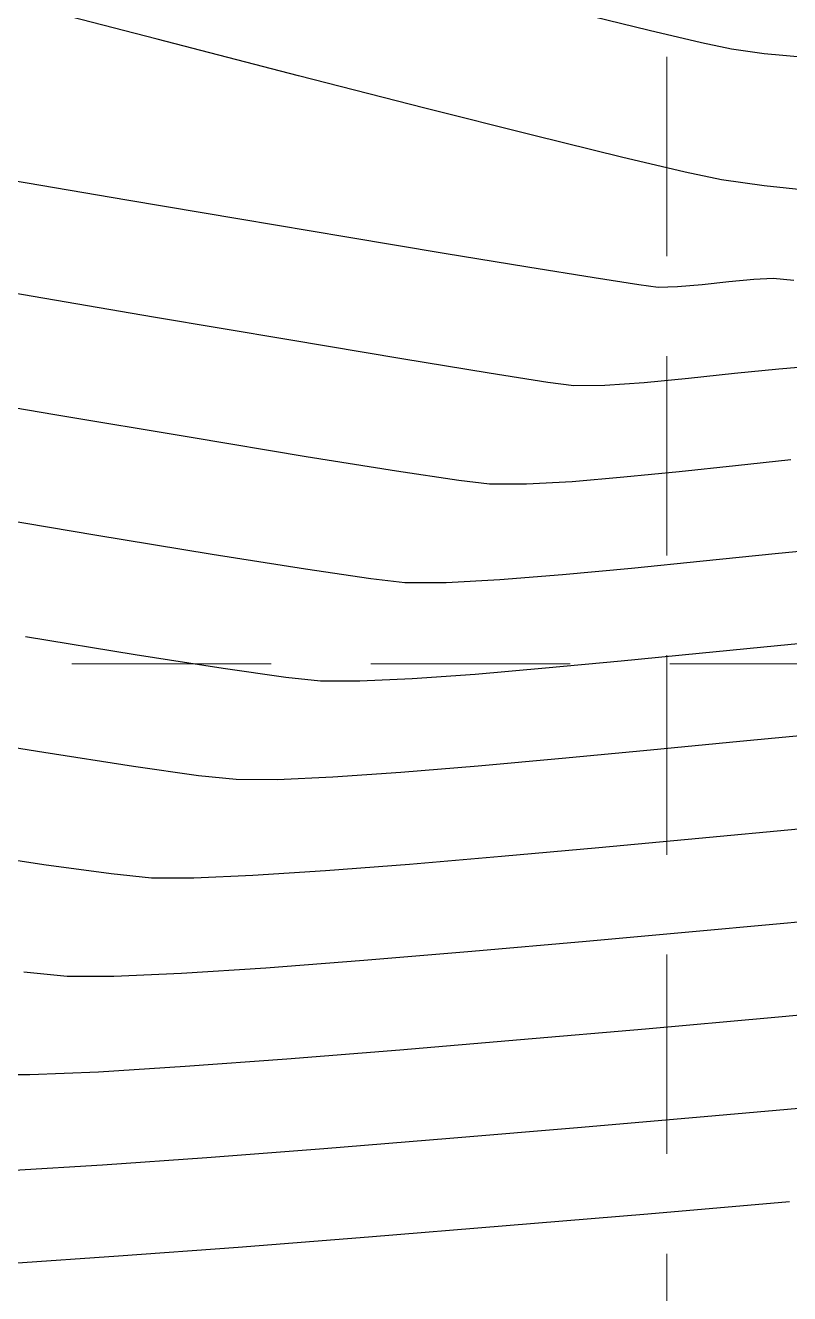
# Model space of a CAD drawing. Header units: inches. Extents: x 2547543 to 2548696, y 7125653 to 7126375.
# Drawn here: x 2547620.65 to 2547635.99, y 7125875.75 to 7125901.18 of the extents above; entities that cross this region are included whole.
import ezdxf

# ---------------------------------------------------------------- set-up
doc = ezdxf.new("R2010")
doc.units = ezdxf.units.IN
doc.header["$MEASUREMENT"] = 0
doc.linetypes.add('HIDDEN', pattern=[0.375, 0.25, -0.125])
for name, color, linetype in [('GRID', 254, 'HIDDEN'), ('V-TOPO-MAJR-E', 6, 'Continuous'), ('V-TOPO-MINR-E', 14, 'Continuous')]:
    doc.layers.add(name, color=color, linetype=linetype)

msp = doc.modelspace()

# ---------------------------------------------------------------- linework, layer by layer
at = {"layer": 'GRID', "color": 252, "linetype": 'HIDDEN', "lineweight": 0, "ltscale": 16}
for p, q in [((2547633.523132142, 7126356.547205457), (2547633.523132142, 7125726.296813901)), ((2547561.583313602, 7125888.376313471), (2548677.583313586, 7125888.376313471))]:
    msp.add_line(p, q, dxfattribs=at)
at = {"layer": 'V-TOPO-MAJR-E', "color": 35, "extrusion": (-0.1680743627156611, -0.9857743193032188, 0), "elevation": -7452716.985821199}
msp.add_lwpolyline([(1313700.308867735, 565), (1313697.966696941, 565)], dxfattribs=at)
at = {"layer": 'V-TOPO-MAJR-E', "color": 35}
for points, elevation in [([(2547624.953860453, 7125897.288120044), (2547622.6856346, 7125897.671445119)], 565), ([(2547632.062811745, 7125896.113830058), (2547630.735935987, 7125896.327983765)], 565), ([(2547632.959638421, 7125895.973928245), (2547632.062811745, 7125896.113830058)], 565), ([(2547635.652357311, 7125896.098546861), (2547635.26540482, 7125896.080320467)], 565), ([(2547633.348531392, 7125895.921061949), (2547632.959638421, 7125895.973928245)], 565), ([(2547633.734351129, 7125895.931031673), (2547633.348531392, 7125895.921061949)], 565), ([(2547634.232022658, 7125895.97516395), (2547633.734351129, 7125895.931031673)], 565), ([(2547635.26540482, 7125896.080320467), (2547634.767166913, 7125896.032059856)], 565), ([(2547636.756227302, 7125886.984990409), (2547634.987330304, 7125886.814649607)], 570), ([(2547631.423239534, 7125886.474515895), (2547629.736041741, 7125886.323005448)], 570), ([(2547633.191668385, 7125886.64144436), (2547631.423239534, 7125886.474515895)], 570), ([(2547624.879520933, 7125886.053968444), (2547624.129235966, 7125886.132040769)], 570), ([(2547625.701814602, 7125886.052394515), (2547624.879520933, 7125886.053968444)], 570), ([(2547622.521496091, 7125876.495652935), (2547620.401564574, 7125876.350178627)], 575)]:
    msp.add_lwpolyline(points, dxfattribs=dict(at, elevation=elevation))
at = {"layer": 'V-TOPO-MAJR-E', "color": 35, "extrusion": (-0.1652567772525925, -0.986250575448292, 0), "elevation": -7448932.590517081}
msp.add_lwpolyline([(1334995.935588269, 565), (1334993.755903593, 565)], dxfattribs=at)
at = {"layer": 'V-TOPO-MAJR-E', "color": 35, "extrusion": (-0.1637863406261059, -0.9864958360907101, 0), "elevation": -7446934.168371698}
msp.add_lwpolyline([(1346100.928146798, 565), (1346098.948087704, 565)], dxfattribs=at)
at = {"layer": 'V-TOPO-MAJR-E', "color": 35, "extrusion": (-0.1619864922081852, -0.9867929754219411, 0), "elevation": -7444466.206395414}
msp.add_lwpolyline([(1359685.164181385, 565.0000000000009), (1359683.462669255, 565.0000000000009)], dxfattribs=at)
at = {"layer": 'V-TOPO-MAJR-E', "color": 35, "extrusion": (-0.0845937774907664, -0.9964155221642439, 0), "elevation": -7315867.605424778}
msp.add_lwpolyline([(1935697.660536004, 565.0000000000009), (1935697.239845061, 565.0000000000009)], dxfattribs=at)
at = {"layer": 'V-TOPO-MAJR-E', "color": 35, "extrusion": (0.1057229700653995, -0.9943956222754355, 0), "elevation": -6816616.304843458}
msp.add_lwpolyline([(3286727.752514089, 565), (3286727.214353783, 565)], dxfattribs=at)
at = {"layer": 'V-TOPO-MAJR-E', "color": 35, "extrusion": (-0.159430478420773, -0.987209158461632, 0), "elevation": -7440908.94582929}
msp.add_lwpolyline([(1378951.294777005, 570.0000000000009), (1378949.041863742, 570.0000000000009)], dxfattribs=at)
at = {"layer": 'V-TOPO-MAJR-E', "color": 35, "extrusion": (0.09601198749464249, -0.9953801777498529, 0), "elevation": -6848362.98564679}
msp.add_lwpolyline([(3220035.922266958, 570.0000000000009), (3220034.118270898, 570.0000000000009)], dxfattribs=at)
at = {"layer": 'V-TOPO-MAJR-E', "color": 35, "extrusion": (-0.1525280936121973, -0.9882991352111106, 0), "elevation": -7431091.335906939}
msp.add_lwpolyline([(1430915.575196627, 570.0000000000009), (1430913.753829478, 570.0000000000009)], dxfattribs=at)
at = {"layer": 'V-TOPO-MAJR-E', "color": 35, "extrusion": (-0.1392980068642893, -0.9902505063283918, 0), "elevation": -7411291.313733778}
msp.add_lwpolyline([(1530164.348575185, 570), (1530163.026904535, 570)], dxfattribs=at)
at = {"layer": 'V-TOPO-MAJR-E', "color": 35, "extrusion": (0.06826910907884841, -0.9976669427948289, 0), "elevation": -6935336.789530489}
msp.add_lwpolyline([(3028162.323783935, 570), (3028160.957855437, 570)], dxfattribs=at)
at = {"layer": 'V-TOPO-MAJR-E', "color": 35, "extrusion": (0.08152779396023854, -0.9966710685135678, 0), "elevation": -6894462.10344907}
msp.add_lwpolyline([(3120106.643123731, 570), (3120105.085971332, 570)], dxfattribs=at)
at = {"layer": 'V-TOPO-MAJR-E', "color": 35, "extrusion": (0.04498190011492238, -0.9989878020586894, 0), "elevation": -7004076.200353034}
msp.add_lwpolyline([(2865584.015614129, 570.0000000000009), (2865582.894963125, 570.0000000000009)], dxfattribs=at)
at = {"layer": 'V-TOPO-MAJR-E', "color": 35, "extrusion": (0.08474563277709381, -0.9964026182850033, 0), "elevation": -6884342.05929832}
msp.add_lwpolyline([(3142358.17109024, 575), (3142355.312700239, 575)], dxfattribs=at)
at = {"layer": 'V-TOPO-MAJR-E', "color": 35, "extrusion": (0.08326363219010136, -0.9965275548395597, 0), "elevation": -6889007.935666284}
msp.add_lwpolyline([(3132113.050802329, 575.0000000000009), (3132110.202537071, 575.0000000000009)], dxfattribs=at)
at = {"layer": 'V-TOPO-MAJR-E', "color": 35, "extrusion": (0.08121088619716561, -0.9966969408817662, 0), "elevation": -6895444.597673556}
msp.add_lwpolyline([(3117914.119876352, 575), (3117911.350036404, 575)], dxfattribs=at)
at = {"layer": 'V-TOPO-MAJR-E', "color": 35, "extrusion": (0.07837553195189519, -0.9969239068210058, 0), "elevation": -6904285.355567908}
msp.add_lwpolyline([(3098285.189449455, 575), (3098282.566324628, 575)], dxfattribs=at)
at = {"layer": 'V-TOPO-MAJR-E', "color": 35, "extrusion": (0.0743727335090225, -0.9972305132267042, 0), "elevation": -6916667.824077277}
msp.add_lwpolyline([(3070540.236387522, 575.0000000000005), (3070537.82824886, 575.0000000000005)], dxfattribs=at)
at = {"layer": 'V-TOPO-MINR-E', "color": 35, "extrusion": (-0.2517537701666304, -0.9677913200720946, 0), "elevation": -7537758.807437094}
msp.add_lwpolyline([(671595.2975245947, 564), (671592.1322948479, 564)], dxfattribs=at)
at = {"layer": 'V-TOPO-MINR-E', "color": 35}
for points, elevation in [([(2547633.165498293, 7125901.072565573), (2547631.771227847, 7125901.414422386)], 563), ([(2547634.218016719, 7125900.824523443), (2547633.165498293, 7125901.072565573)], 563), ([(2547626.130468378, 7125900.167694238), (2547623.297924551, 7125900.898456605)], 564), ([(2547635.471389395, 7125900.609035918), (2547634.82185981, 7125900.696418953)], 563), ([(2547636.293531697, 7125900.532385748), (2547635.471389395, 7125900.609035918)], 563), ([(2547628.668984561, 7125899.519406688), (2547626.130468378, 7125900.167694238)], 564), ([(2547634.616980902, 7125898.078577925), (2547633.88747127, 7125898.233179575)], 564), ([(2547635.475260652, 7125897.958083085), (2547634.616980902, 7125898.078577925)], 564), ([(2547636.670549567, 7125897.829380416), (2547635.475260652, 7125897.958083085)], 564), ([(2547625.936829607, 7125894.870341353), (2547623.225488781, 7125895.328869184)], 566), ([(2547628.204317286, 7125894.490879125), (2547625.936829607, 7125894.870341353)], 566), ([(2547636.555479237, 7125894.351951078), (2547635.764925974, 7125894.286045956)], 566), ([(2547632.280917176, 7125893.954121721), (2547631.654729301, 7125893.947643248)], 566), ([(2547633.070083433, 7125894.009916933), (2547632.280917176, 7125893.954121721)], 566), ([(2547628.099188487, 7125892.237270133), (2547626.287650858, 7125892.528623066)], 567), ([(2547634.901826242, 7125892.347929982), (2547633.767596447, 7125892.226519597)], 567), ([(2547636.012157202, 7125892.464789947), (2547634.901826242, 7125892.347929982)], 567), ([(2547630.706133198, 7125891.974411265), (2547629.960927208, 7125891.974224547)], 567), ([(2547622.045283588, 7125890.957169313), (2547619.272320517, 7125891.421561273)], 568), ([(2547635.695321044, 7125890.580759543), (2547634.252840037, 7125890.433188981)], 568), ([(2547632.810677961, 7125890.287943116), (2547631.429930123, 7125890.158551908)], 568), ([(2547629.097058394, 7125890.001453311), (2547628.267125117, 7125890.000805846)], 568), ([(2547637.257166937, 7125888.883029069), (2547635.73987214, 7125888.735635038)], 569), ([(2547624.62015303, 7125888.28335619), (2547622.856052652, 7125888.558649355)], 569), ([(2547628.415628074, 7125888.074622099), (2547627.365107225, 7125888.025757276)], 569), ([(2547632.159676728, 7125884.687574547), (2547630.204917424, 7125884.511682072)], 571), ([(2547634.165185796, 7125884.873607437), (2547632.159676728, 7125884.687574547)], 571), ([(2547624.032435836, 7125884.078787079), (2547623.185718841, 7125884.080549744)], 571), ([(2547625.214667091, 7125884.129482515), (2547624.032435836, 7125884.078787079)], 571), ([(2547622.430039139, 7125882.107035896), (2547621.491916749, 7125882.107131043)], 572), ([(2547620.740659704, 7125880.133102026), (2547619.798114657, 7125880.133712343)], 573), ([(2547623.861394571, 7125880.29863973), (2547622.118324736, 7125880.190984307)], 573), ([(2547634.496357716, 7125879.311536124), (2547631.809835479, 7125879.07844541)], 574), ([(2547637.160168504, 7125879.546364279), (2547634.496357716, 7125879.311536124)], 574)]:
    msp.add_lwpolyline(points, dxfattribs=dict(at, elevation=elevation))
at = {"layer": 'V-TOPO-MINR-E', "color": 35, "extrusion": (-0.2075298832583713, -0.9782286785587341, 0), "elevation": -7499470.778964209}
msp.add_lwpolyline([(1013332.105599565, 563.0000000000009), (1013331.488317427, 563.0000000000009)], dxfattribs=at)
at = {"layer": 'V-TOPO-MINR-E', "color": 35, "extrusion": (-0.2442651453012084, -0.9697084813442541, 0), "elevation": -7532342.088178652}
msp.add_lwpolyline([(729850.4954551216, 564.0000000000009), (729848.2461204163, 564.0000000000009)], dxfattribs=at)
at = {"layer": 'V-TOPO-MINR-E', "color": 35, "extrusion": (-0.239448204924246, -0.9709091394968721, 0), "elevation": -7528626.07096384}
msp.add_lwpolyline([(767236.1730197063, 564.0000000000009), (767234.3596758721, 564.0000000000009)], dxfattribs=at)
at = {"layer": 'V-TOPO-MINR-E', "color": 35, "extrusion": (-0.2306221399854315, -0.9730433847206095, 0), "elevation": -7521348.915015693}
msp.add_lwpolyline([(835568.4010396898, 564), (835567.0889752063, 564)], dxfattribs=at)
at = {"layer": 'V-TOPO-MINR-E', "color": 35, "extrusion": (-0.1678583057606979, -0.9858111326147357, 0), "elevation": -7452426.663393738}
msp.add_lwpolyline([(1315334.620462648, 566), (1315331.489740487, 566)], dxfattribs=at)
at = {"layer": 'V-TOPO-MINR-E', "color": 35, "extrusion": (-0.1621355708048634, -0.986768491937081, 0), "elevation": -7444669.313573102}
msp.add_lwpolyline([(1358560.048687141, 566), (1358558.270416624, 566)], dxfattribs=at)
at = {"layer": 'V-TOPO-MINR-E', "color": 35, "extrusion": (-0.155861746873203, -0.9877788800443316, 0), "elevation": -7435885.850522734}
msp.add_lwpolyline([(1405841.936897677, 566.0000000000005), (1405840.749281939, 566.0000000000005)], dxfattribs=at)
at = {"layer": 'V-TOPO-MINR-E', "color": 35, "extrusion": (0.09693401819225533, -0.9952908098224879, 0), "elevation": -6845384.509476783}
msp.add_lwpolyline([(3226378.2123365, 566.0000000000009), (3226377.321047263, 566.0000000000009)], dxfattribs=at)
at = {"layer": 'V-TOPO-MINR-E', "color": 35, "extrusion": (0.1062273869338181, -0.9943418638804327, 0), "elevation": -6814946.319408012}
msp.add_lwpolyline([(3290185.132081331, 566), (3290184.20688136, 566)], dxfattribs=at)
at = {"layer": 'V-TOPO-MINR-E', "color": 35, "extrusion": (0.1024682513672464, -0.9947362753321802, 0), "elevation": -6827333.758559603}
msp.add_lwpolyline([(3264403.638624496, 566.0000000000009), (3264402.74614122, 566.0000000000009)], dxfattribs=at)
at = {"layer": 'V-TOPO-MINR-E', "color": 35, "extrusion": (-0.1674849391026034, -0.985874634613244, 0), "elevation": -7451925.711562197}
msp.add_lwpolyline([(1318155.343727207, 567), (1318152.200521566, 567)], dxfattribs=at)
at = {"layer": 'V-TOPO-MINR-E', "color": 35, "extrusion": (-0.1324157677143523, -0.9911942617169547, 0), "elevation": -7400491.791921934}
msp.add_lwpolyline([(1581617.159407916, 566.0000000000009), (1581616.632196476, 566.0000000000009)], dxfattribs=at)
at = {"layer": 'V-TOPO-MINR-E', "color": 35, "extrusion": (-0.1657725506282499, -0.9861640134674377, 0), "elevation": -7449625.277169305}
msp.add_lwpolyline([(1331097.644967877, 567.0000000000009), (1331094.869120347, 567.0000000000009)], dxfattribs=at)
at = {"layer": 'V-TOPO-MINR-E', "color": 35, "extrusion": (-0.1631812046566842, -0.986596115158981, 0), "elevation": -7446102.612413828}
msp.add_lwpolyline([(1350666.471198456, 567), (1350664.131485974, 567)], dxfattribs=at)
at = {"layer": 'V-TOPO-MINR-E', "color": 35, "extrusion": (-0.1497181129121619, -0.988728722484596, 0), "elevation": -7427000.399731495}
msp.add_lwpolyline([(1452039.198512587, 567), (1452037.937296985, 567)], dxfattribs=at)
at = {"layer": 'V-TOPO-MINR-E', "color": 35, "extrusion": (-0.1198618212873995, -0.992790584059734, 0), "elevation": -7379882.022120044}
msp.add_lwpolyline([(1675140.646549184, 567.0000000000009), (1675140.027346463, 567.0000000000009)], dxfattribs=at)
at = {"layer": 'V-TOPO-MINR-E', "color": 35, "extrusion": (0.05608398362888748, -0.998426054738314, 0), "elevation": -6971794.931687632}
msp.add_lwpolyline([(2943270.200286343, 567.0000000000009), (2943269.283688857, 567.0000000000009)], dxfattribs=at)
at = {"layer": 'V-TOPO-MINR-E', "color": 35, "extrusion": (0.0852376183721062, -0.9963606517793903, 0), "elevation": -6882804.37146523}
msp.add_lwpolyline([(3145755.008165994, 567.0000000000009), (3145753.967737792, 567.0000000000009)], dxfattribs=at)
at = {"layer": 'V-TOPO-MINR-E', "color": 35, "extrusion": (0.1004372195901908, -0.9949433978478334, 0), "elevation": -6833982.172399404}
msp.add_lwpolyline([(3250456.199535268, 567.0000000000009), (3250455.084228892, 567.0000000000009)], dxfattribs=at)
at = {"layer": 'V-TOPO-MINR-E', "color": 35, "extrusion": (-0.1620475066090484, -0.9867829576972792, 0), "elevation": -7444543.555164282}
msp.add_lwpolyline([(1359219.5438533, 568.0000000000005), (1359217.154962479, 568.0000000000005)], dxfattribs=at)
at = {"layer": 'V-TOPO-MINR-E', "color": 35, "extrusion": (-0.1568282505350976, -0.9876258906256462, 0), "elevation": -7437253.498832306}
msp.add_lwpolyline([(1398560.76174057, 568.0000000000009), (1398558.867991435, 568.0000000000009)], dxfattribs=at)
at = {"layer": 'V-TOPO-MINR-E', "color": 35, "extrusion": (0.09821634657340063, -0.9951650864383124, 0), "elevation": -6841218.045357109}
msp.add_lwpolyline([(3235198.424289018, 568), (3235197.035871509, 568)], dxfattribs=at)
at = {"layer": 'V-TOPO-MINR-E', "color": 35, "extrusion": (-0.1463023908298318, -0.9892399155096177, 0), "elevation": -7421938.906323316}
msp.add_lwpolyline([(1477680.141459679, 568.0000000000009), (1477678.815229485, 568.0000000000009)], dxfattribs=at)
at = {"layer": 'V-TOPO-MINR-E', "color": 35, "extrusion": (0.1002070349133233, -0.9949666075571983, 0), "elevation": -6834732.155613619}
msp.add_lwpolyline([(3248875.361271854, 568.0000000000005), (3248873.911814088, 568.0000000000005)], dxfattribs=at)
at = {"layer": 'V-TOPO-MINR-E', "color": 35, "extrusion": (-0.1139121346809402, -0.9934908281269795, 0), "elevation": -7369712.132324094}
msp.add_lwpolyline([(1719319.975372473, 568.0000000000009), (1719319.288653241, 568.0000000000009)], dxfattribs=at)
at = {"layer": 'V-TOPO-MINR-E', "color": 35, "extrusion": (0.05305214407147794, -0.9985917434114, 0), "elevation": -6980697.734011299}
msp.add_lwpolyline([(2922086.20074069, 568.0000000000009), (2922085.124591758, 568.0000000000009)], dxfattribs=at)
at = {"layer": 'V-TOPO-MINR-E', "color": 35, "extrusion": (0.07923156724821029, -0.9968562377551703, 0), "elevation": -6901635.22314649}
msp.add_lwpolyline([(3104217.727727634, 568.0000000000009), (3104216.465521265, 568.0000000000009)], dxfattribs=at)
at = {"layer": 'V-TOPO-MINR-E', "color": 35, "extrusion": (-0.1603430845906596, -0.9870613431919785, 0), "elevation": -7442182.839249936}
msp.add_lwpolyline([(1372073.086298788, 569.0000000000009), (1372070.854261527, 569.0000000000009)], dxfattribs=at)
at = {"layer": 'V-TOPO-MINR-E', "color": 35, "extrusion": (0.09852149179889091, -0.9951349233414137, 0), "elevation": -6840223.867023246}
msp.add_lwpolyline([(3237294.485327186, 569.0000000000009), (3237292.908915116, 569.0000000000009)], dxfattribs=at)
at = {"layer": 'V-TOPO-MINR-E', "color": 35, "extrusion": (0.09739411248802106, -0.9952458926580259, 0), "elevation": -6843886.772065451}
msp.add_lwpolyline([(3229542.038781041, 569), (3229540.462795452, 569)], dxfattribs=at)
at = {"layer": 'V-TOPO-MINR-E', "color": 35, "extrusion": (-0.1421189595858467, -0.989849585202841, 0), "elevation": -7415623.321913346}
msp.add_lwpolyline([(1509042.618060428, 569), (1509041.344555466, 569)], dxfattribs=at)
at = {"layer": 'V-TOPO-MINR-E', "color": 35, "extrusion": (0.08508105370680118, -0.996374033332935, 0), "elevation": -6883294.914240078}
msp.add_lwpolyline([(3144671.544567695, 569.0000000000009), (3144670.126524049, 569.0000000000009)], dxfattribs=at)
at = {"layer": 'V-TOPO-MINR-E', "color": 35, "extrusion": (0.09318553295928324, -0.9956487615856782, 0), "elevation": -6857479.485512744}
msp.add_lwpolyline([(3200576.956652891, 569.0000000000009), (3200575.433478959, 569.0000000000009)], dxfattribs=at)
at = {"layer": 'V-TOPO-MINR-E', "color": 35, "extrusion": (-0.1076309266853277, -0.9941909190999774, 0), "elevation": -7358696.576286478}
msp.add_lwpolyline([(1765861.272611984, 569), (1765860.575973519, 569)], dxfattribs=at)
at = {"layer": 'V-TOPO-MINR-E', "color": 35, "extrusion": (-0.002058473673846713, -0.9999978813408227, 0), "elevation": -7131117.152291058}
msp.add_lwpolyline([(2532953.514649327, 569), (2532952.722863449, 569)], dxfattribs=at)
at = {"layer": 'V-TOPO-MINR-E', "color": 35, "extrusion": (0.07108812173629486, -0.9974700391229834, 0), "elevation": -6926753.737630295}
msp.add_lwpolyline([(3047750.275085026, 569.0000000000009), (3047749.014335307, 569.0000000000009)], dxfattribs=at)
at = {"layer": 'V-TOPO-MINR-E', "color": 35, "extrusion": (0.09347637971545263, -0.9956214975759073, 0), "elevation": -6856540.550813575}
msp.add_lwpolyline([(3202583.271170154, 571), (3202581.263071758, 571)], dxfattribs=at)
at = {"layer": 'V-TOPO-MINR-E', "color": 35, "extrusion": (-0.1509279481371865, -0.9885447660430451, 0), "elevation": -7428762.889489201}
msp.add_lwpolyline([(1442942.325173514, 571), (1442940.475674337, 571)], dxfattribs=at)
at = {"layer": 'V-TOPO-MINR-E', "color": 35, "extrusion": (0.08484921667418452, -0.9963938028860765, 0), "elevation": -6884022.740259157}
msp.add_lwpolyline([(3143068.667152034, 571.0000000000009), (3143066.813410437, 571.0000000000009)], dxfattribs=at)
at = {"layer": 'V-TOPO-MINR-E', "color": 35, "extrusion": (-0.1365511488733284, -0.9906330217297293, 0), "elevation": -7407016.921948666}
msp.add_lwpolyline([(1550711.18439422, 571.0000000000009), (1550709.818114038, 571.0000000000009)], dxfattribs=at)
at = {"layer": 'V-TOPO-MINR-E', "color": 35, "extrusion": (-0.09969388843628965, -0.9950181549139958, 0), "elevation": -7344366.491614385}
msp.add_lwpolyline([(1824524.229133819, 571.0000000000005), (1824523.416207914, 571.0000000000005)], dxfattribs=at)
at = {"layer": 'V-TOPO-MINR-E', "color": 35, "extrusion": (0.06468522283979915, -0.9979057179644606, 0), "elevation": -6946166.813639772}
msp.add_lwpolyline([(3003230.635651239, 571), (3003229.171792892, 571)], dxfattribs=at)
at = {"layer": 'V-TOPO-MINR-E', "color": 35, "extrusion": (0.07717107168827901, -0.9970178662864987, 0), "elevation": -6908030.803782235}
msp.add_lwpolyline([(3089943.121800626, 571), (3089941.434367398, 571)], dxfattribs=at)
at = {"layer": 'V-TOPO-MINR-E', "color": 35, "extrusion": (0.09133190026736834, -0.9958205079197514, 0), "elevation": -6863420.169669165}
msp.add_lwpolyline([(3187809.228985498, 572.0000000000009), (3187806.878975052, 572.0000000000009)], dxfattribs=at)
at = {"layer": 'V-TOPO-MINR-E', "color": 35, "extrusion": (0.09002800101149672, -0.9959392346091573, 0), "elevation": -6867588.060583616}
msp.add_lwpolyline([(3178817.917590051, 572.0000000000009), (3178815.554460909, 572.0000000000009)], dxfattribs=at)
at = {"layer": 'V-TOPO-MINR-E', "color": 35, "extrusion": (0.08733778584393408, -0.9961787546238271, 0), "elevation": -6876148.530131287}
msp.add_lwpolyline([(3160255.605283621, 572), (3160253.300813415, 572)], dxfattribs=at)
at = {"layer": 'V-TOPO-MINR-E', "color": 35, "extrusion": (0.07582005004944398, -0.997121517173559, 0), "elevation": -6912209.454732196}
msp.add_lwpolyline([(3080578.903441257, 572.0000000000009), (3080576.931477876, 572.0000000000009)], dxfattribs=at)
at = {"layer": 'V-TOPO-MINR-E', "color": 35, "extrusion": (0.0828814849099483, -0.9965594109028936, 0), "elevation": -6890214.046298262}
msp.add_lwpolyline([(3129467.99471139, 572.0000000000009), (3129465.820649044, 572.0000000000009)], dxfattribs=at)
at = {"layer": 'V-TOPO-MINR-E', "color": 35, "extrusion": (-0.09605686929517372, -0.9953758475376073, 0), "elevation": -7337647.486501258}
msp.add_lwpolyline([(1851350.975544154, 572.0000000000009), (1851350.102570233, 572.0000000000009)], dxfattribs=at)
at = {"layer": 'V-TOPO-MINR-E', "color": 35, "extrusion": (0.04387008986228768, -0.9990372441583322, 0), "elevation": -7007257.197469315}
msp.add_lwpolyline([(2857784.133406111, 572.0000000000009), (2857782.780045988, 572.0000000000009)], dxfattribs=at)
at = {"layer": 'V-TOPO-MINR-E', "color": 35, "extrusion": (0.06432440420591629, -0.9979290410763454, 0), "elevation": -6947250.375222325}
msp.add_lwpolyline([(3000717.580982259, 572.0000000000005), (3000715.882686414, 572.0000000000005)], dxfattribs=at)
at = {"layer": 'V-TOPO-MINR-E', "color": 35, "extrusion": (0.08993849154271656, -0.9959473217690888, 0), "elevation": -6867871.869936174}
msp.add_lwpolyline([(3178204.364998191, 573.0000000000009), (3178201.883461561, 573.0000000000009)], dxfattribs=at)
at = {"layer": 'V-TOPO-MINR-E', "color": 35, "extrusion": (0.08906480807169453, -0.996025832979824, 0), "elevation": -6870657.158632334}
msp.add_lwpolyline([(3172176.13672908, 573.0000000000009), (3172173.602290729, 573.0000000000009)], dxfattribs=at)
at = {"layer": 'V-TOPO-MINR-E', "color": 35, "extrusion": (0.08423433274559541, -0.9964459730396347, 0), "elevation": -6885957.297969298}
msp.add_lwpolyline([(3138820.055290381, 573), (3138817.625662287, 573)], dxfattribs=at)
at = {"layer": 'V-TOPO-MINR-E', "color": 35, "extrusion": (0.08722368631006502, -0.9961887514655461, 0), "elevation": -6876508.599111799}
msp.add_lwpolyline([(3159469.044139752, 573.0000000000009), (3159466.52700915, 573.0000000000009)], dxfattribs=at)
at = {"layer": 'V-TOPO-MINR-E', "color": 35, "extrusion": (0.07968601408658386, -0.9968200134221789, 0), "elevation": -6900210.08980409}
msp.add_lwpolyline([(3107359.765651658, 573), (3107357.493692975, 573)], dxfattribs=at)
at = {"layer": 'V-TOPO-MINR-E', "color": 35, "extrusion": (0.07274771075401994, -0.9973503750337941, 0), "elevation": -6921665.584515492}
msp.add_lwpolyline([(3059267.136615883, 573.0000000000009), (3059265.092440131, 573.0000000000009)], dxfattribs=at)
at = {"layer": 'V-TOPO-MINR-E', "color": 35, "extrusion": (0.04197773704101108, -0.9991185463161595, 0), "elevation": -7012655.646276458}
msp.add_lwpolyline([(2844504.832266394, 573), (2844503.453385942, 573)], dxfattribs=at)
at = {"layer": 'V-TOPO-MINR-E', "color": 35, "extrusion": (0.08430427209585703, -0.9964400582605999, 0), "elevation": -6885735.118787703}
msp.add_lwpolyline([(3139304.437770459, 574), (3139301.787387914, 574)], dxfattribs=at)
at = {"layer": 'V-TOPO-MINR-E', "color": 35, "extrusion": (0.08119705756635714, -0.9966980675423053, 0), "elevation": -6895489.69204195}
msp.add_lwpolyline([(3117817.465046098, 574), (3117814.929588098, 574)], dxfattribs=at)
at = {"layer": 'V-TOPO-MINR-E', "color": 35, "extrusion": (0.07670085339335604, -0.9970541505298149, 0), "elevation": -6909481.745738087}
msp.add_lwpolyline([(3086682.690775228, 574), (3086680.338908494, 574)], dxfattribs=at)
at = {"layer": 'V-TOPO-MINR-E', "color": 35, "extrusion": (0.05940830572642146, -0.9982337668155271, 0), "elevation": -6961942.440317429}
msp.add_lwpolyline([(2966458.865391575, 574.0000000000009), (2966457.086465329, 574.0000000000009)], dxfattribs=at)
at = {"layer": 'V-TOPO-MINR-E', "color": 35, "extrusion": (0.07000857329395345, -0.9975463897309965, 0), "elevation": -6930038.797845911}
msp.add_lwpolyline([(3040246.00479015, 574), (3040243.905133868, 574)], dxfattribs=at)

doc.saveas('drawing.dxf')
